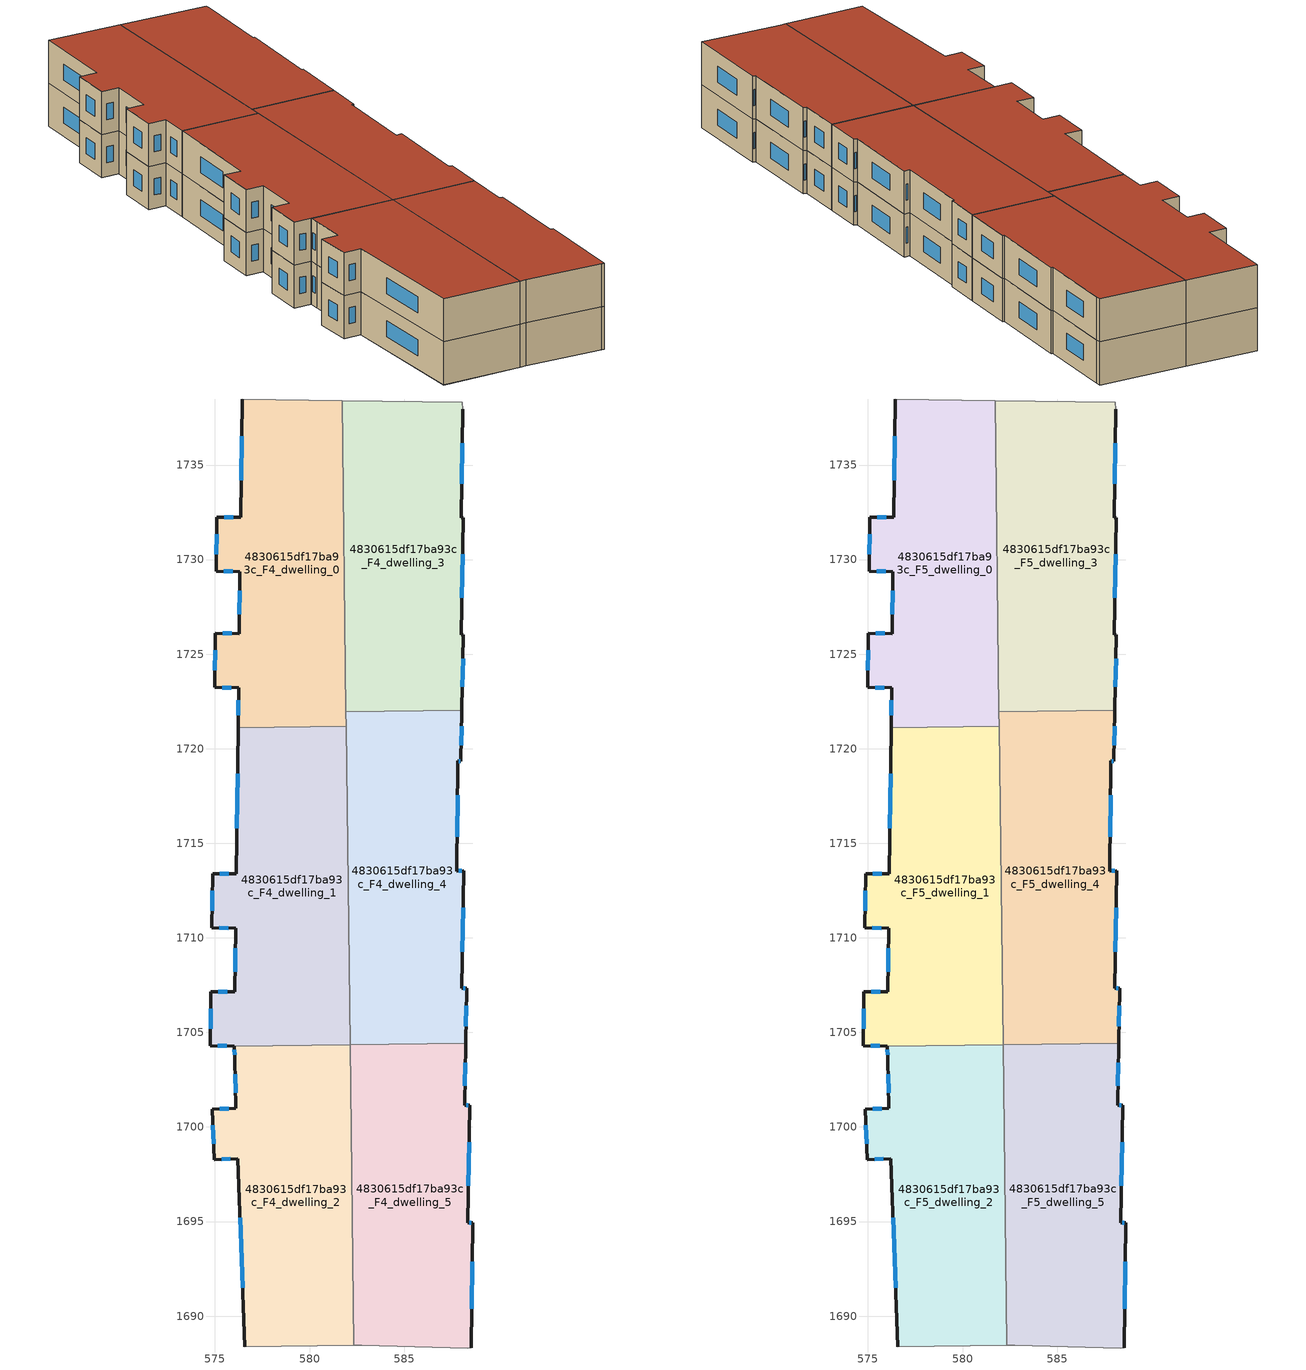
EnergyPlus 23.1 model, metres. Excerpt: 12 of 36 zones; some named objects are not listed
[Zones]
4830615df17ba93c_F4_dwelling_0
 floor to 4830615df17ba93c_F3_dwelling_0 (EU_floor_Construction): 581.72,1738.41 581.93,1721.18 576.22,1721.11 576.25,1723.22 574.99,1723.24 575.02,1726.11 576.28,1726.09 576.32,1729.37 575.06,1729.39 575.09,1732.25 576.35,1732.23 576.43,1738.49 z12
 wall outside (EU_wall_Construction): 576.43,1738.49 576.35,1732.23 575.09,1732.25 575.06,1729.39 576.32,1729.37 576.28,1726.09 575.02,1726.11 574.99,1723.24 576.25,1723.22 576.22,1721.11 z12:15
 wall adiabatic (EU_wall_Construction): 581.72,1738.41 576.43,1738.49 z12:15
 wall to 4830615df17ba93c_F4_dwelling_1 (EU_wall_Construction): 576.22,1721.11 581.93,1721.18 z12:15
 wall to 4830615df17ba93c_F4_dwelling_3 (EU_wall_Construction): 581.92,1721.95 581.72,1738.41 z12:15
 wall to 4830615df17ba93c_F4_dwelling_4 (EU_wall_Construction): 581.93,1721.18 581.92,1721.95 z12:15
 window (EU_Window_Construction): 575.88,1726.1 575.41,1726.1 / 576.31,1728.34 576.29,1727.12 / 575.46,1729.38 575.93,1729.38 / 575.08,1731.35 575.07,1730.28 / 575.96,1732.24 575.49,1732.24 / 576.41,1736.53 576.38,1734.19 / 576.24,1722.56 576.23,1721.77 / 575.38,1723.23 575.85,1723.23 / 575.01,1725.21 575,1724.14 z12.94:14.06
4830615df17ba93c_F4_dwelling_1
 floor to 4830615df17ba93c_F3_dwelling_1 (EU_floor_Construction): 581.93,1721.18 582.14,1704.35 576.02,1704.28 574.76,1704.3 574.79,1707.16 576.05,1707.15 576.09,1710.52 574.83,1710.53 574.87,1713.4 576.13,1713.38 576.22,1721.11 z12
 wall outside (EU_wall_Construction): 576.22,1721.11 576.13,1713.38 574.87,1713.4 574.83,1710.53 576.09,1710.52 576.05,1707.15 574.79,1707.16 574.76,1704.3 576.02,1704.28 z12:15
 wall to 4830615df17ba93c_F4_dwelling_2 (EU_wall_Construction): 576.02,1704.28 582.14,1704.35 z12:15
 wall to 4830615df17ba93c_F4_dwelling_4 (EU_wall_Construction): 582.14,1704.35 581.93,1721.18 z12:15
 window (EU_Window_Construction): 576.08,1709.46 576.06,1708.2 / 575.22,1710.52 575.7,1710.52 / 574.86,1712.5 574.84,1711.43 / 575.74,1713.38 575.26,1713.39 / 576.19,1718.69 576.16,1715.8 / 575.15,1704.29 575.62,1704.28 / 574.78,1706.26 574.77,1705.19 / 575.65,1707.15 575.18,1707.15 z12.94:14.06
4830615df17ba93c_F4_dwelling_2
 floor to 4830615df17ba93c_F3_dwelling_2 (EU_floor_Construction): 582.14,1704.35 582.33,1688.46 576.58,1688.37 576.21,1698.32 574.95,1698.28 574.86,1700.94 576.11,1700.99 576.04,1703.63 576.02,1704.28 z12
 wall outside (EU_wall_Construction): 576.02,1704.28 576.04,1703.63 576.11,1700.99 574.86,1700.94 574.95,1698.28 576.21,1698.32 576.58,1688.37 z12:15
 wall adiabatic (EU_wall_Construction): 576.58,1688.37 582.33,1688.46 z12:15
 wall to 4830615df17ba93c_F4_dwelling_5 (EU_wall_Construction): 582.33,1688.46 582.14,1704.35 z12:15
 window (EU_Window_Construction): 575.71,1700.97 575.25,1700.95 / 576.06,1702.8 576.09,1701.82 / 576.03,1704.07 576.03,1703.83 / 576.33,1695.2 576.46,1691.49 / 575.35,1698.29 575.82,1698.31 / 574.89,1700.1 574.92,1699.11 z12.94:14.06
4830615df17ba93c_F4_dwelling_3
 floor to 4830615df17ba93c_F3_dwelling_3 (EU_floor_Construction): 588.08,1738.31 588.09,1737.95 588.03,1732.21 588.12,1732.21 588.03,1726.03 588.14,1726.02 588.06,1722.03 581.92,1721.95 581.72,1738.41 z12
 wall outside (EU_wall_Construction): 588.06,1722.03 588.14,1726.02 588.03,1726.03 588.12,1732.21 588.03,1732.21 588.09,1737.95 z12:15
 wall adiabatic (EU_wall_Construction): 588.09,1737.95 588.08,1738.31 581.72,1738.41 z12:15
 wall to 4830615df17ba93c_F4_dwelling_4 (EU_wall_Construction): 581.92,1721.95 588.06,1722.03 z12:15
 window (EU_Window_Construction): 588.05,1734.01 588.07,1736.15 / 588.06,1727.97 588.09,1730.28 / 588.08,1723.28 588.11,1724.77 z12.94:14.06
4830615df17ba93c_F4_dwelling_4
 floor to 4830615df17ba93c_F3_dwelling_4 (EU_floor_Construction): 588.06,1722.03 588,1719.34 587.84,1719.35 587.77,1713.53 588.16,1713.54 588.04,1707.32 588.3,1707.33 588.25,1704.43 582.14,1704.35 581.92,1721.95 z12
 wall outside (EU_wall_Construction): 588.25,1704.43 588.3,1707.33 588.04,1707.32 588.16,1713.54 587.78,1713.53 587.84,1719.35 588.01,1719.34 588.06,1722.03 z12:15
 wall to 4830615df17ba93c_F4_dwelling_5 (EU_wall_Construction): 582.14,1704.35 588.25,1704.43 z12:15
 window (EU_Window_Construction): 587.9,1719.35 587.95,1719.35 / 587.8,1715.36 587.82,1717.53 / 588.04,1713.54 587.9,1713.54 / 588.08,1709.27 588.12,1711.59 / 588.22,1707.33 588.12,1707.33 / 588.27,1705.34 588.29,1706.42 / 588.02,1720.19 588.04,1721.19 z12.94:14.06
4830615df17ba93c_F4_dwelling_5
 floor to 4830615df17ba93c_F3_dwelling_5 (EU_floor_Construction): 588.25,1704.43 588.2,1701.14 588.46,1701.15 588.37,1694.95 588.62,1694.95 588.54,1688.32 588.35,1688.32 582.77,1688.46 582.33,1688.46 582.14,1704.35 z12
 wall outside (EU_wall_Construction): 588.54,1688.32 588.62,1694.95 588.37,1694.95 588.46,1701.15 588.2,1701.14 588.25,1704.43 z12:15
 wall adiabatic (EU_wall_Construction): 582.33,1688.46 582.77,1688.46 588.35,1688.32 588.54,1688.32 z12:15
 window (EU_Window_Construction): 588.22,1702.17 588.24,1703.4 / 588.38,1701.14 588.28,1701.14 / 588.4,1696.89 588.43,1699.2 / 588.54,1694.95 588.45,1694.95 / 588.57,1690.4 588.59,1692.87 z12.94:14.06
4830615df17ba93c_F5_dwelling_0
 floor to 4830615df17ba93c_F4_dwelling_0 (EU_floor_Construction): 581.72,1738.41 581.93,1721.18 576.22,1721.11 576.25,1723.22 574.99,1723.24 575.02,1726.11 576.28,1726.09 576.32,1729.37 575.06,1729.39 575.09,1732.25 576.35,1732.23 576.43,1738.49 z15
 wall outside (EU_wall_Construction): 576.43,1738.49 576.35,1732.23 575.09,1732.25 575.06,1729.39 576.32,1729.37 576.28,1726.09 575.02,1726.11 574.99,1723.24 576.25,1723.22 576.22,1721.11 z15:18
 wall adiabatic (EU_wall_Construction): 581.72,1738.41 576.43,1738.49 z15:18
 wall to 4830615df17ba93c_F5_dwelling_1 (EU_wall_Construction): 576.22,1721.11 581.93,1721.18 z15:18
 wall to 4830615df17ba93c_F5_dwelling_3 (EU_wall_Construction): 581.92,1721.95 581.72,1738.41 z15:18
 wall to 4830615df17ba93c_F5_dwelling_4 (EU_wall_Construction): 581.93,1721.18 581.92,1721.95 z15:18
 window (EU_Window_Construction): 575.88,1726.1 575.41,1726.1 / 576.31,1728.34 576.29,1727.12 / 575.46,1729.38 575.93,1729.38 / 575.08,1731.35 575.07,1730.28 / 575.96,1732.24 575.49,1732.24 / 576.41,1736.53 576.38,1734.19 / 576.24,1722.56 576.23,1721.77 / 575.38,1723.23 575.85,1723.23 / 575.01,1725.21 575,1724.14 z15.94:17.06
 roof outside (EU_roof_Construction): 581.93,1721.18 581.72,1738.41 576.43,1738.49 576.35,1732.23 575.09,1732.25 575.06,1729.39 576.32,1729.37 576.28,1726.09 575.02,1726.11 574.99,1723.24 576.25,1723.22 576.22,1721.11 z18
4830615df17ba93c_F5_dwelling_1
 floor to 4830615df17ba93c_F4_dwelling_1 (EU_floor_Construction): 581.93,1721.18 582.14,1704.35 576.02,1704.28 574.76,1704.3 574.79,1707.16 576.05,1707.15 576.09,1710.52 574.83,1710.53 574.87,1713.4 576.13,1713.38 576.22,1721.11 z15
 wall outside (EU_wall_Construction): 576.22,1721.11 576.13,1713.38 574.87,1713.4 574.83,1710.53 576.09,1710.52 576.05,1707.15 574.79,1707.16 574.76,1704.3 576.02,1704.28 z15:18
 wall to 4830615df17ba93c_F5_dwelling_2 (EU_wall_Construction): 576.02,1704.28 582.14,1704.35 z15:18
 wall to 4830615df17ba93c_F5_dwelling_4 (EU_wall_Construction): 582.14,1704.35 581.93,1721.18 z15:18
 window (EU_Window_Construction): 576.08,1709.46 576.06,1708.2 / 575.22,1710.52 575.7,1710.52 / 574.86,1712.5 574.84,1711.43 / 575.74,1713.38 575.26,1713.39 / 576.19,1718.69 576.16,1715.8 / 575.15,1704.29 575.62,1704.28 / 574.78,1706.26 574.77,1705.19 / 575.65,1707.15 575.18,1707.15 z15.94:17.06
 roof outside (EU_roof_Construction): 582.14,1704.35 581.93,1721.18 576.22,1721.11 576.13,1713.38 574.87,1713.4 574.83,1710.53 576.09,1710.52 576.05,1707.15 574.79,1707.16 574.76,1704.3 576.02,1704.28 z18
4830615df17ba93c_F5_dwelling_2
 floor to 4830615df17ba93c_F4_dwelling_2 (EU_floor_Construction): 582.14,1704.35 582.33,1688.46 576.58,1688.37 576.21,1698.32 574.95,1698.28 574.86,1700.94 576.11,1700.99 576.04,1703.63 576.02,1704.28 z15
 wall outside (EU_wall_Construction): 576.02,1704.28 576.04,1703.63 576.11,1700.99 574.86,1700.94 574.95,1698.28 576.21,1698.32 576.58,1688.37 z15:18
 wall adiabatic (EU_wall_Construction): 576.58,1688.37 582.33,1688.46 z15:18
 wall to 4830615df17ba93c_F5_dwelling_5 (EU_wall_Construction): 582.33,1688.46 582.14,1704.35 z15:18
 window (EU_Window_Construction): 575.71,1700.97 575.25,1700.95 / 576.06,1702.8 576.09,1701.82 / 576.03,1704.07 576.03,1703.83 / 576.33,1695.2 576.46,1691.49 / 575.35,1698.29 575.82,1698.31 / 574.89,1700.1 574.92,1699.11 z15.94:17.06
 roof outside (EU_roof_Construction): 582.33,1688.46 582.14,1704.35 576.02,1704.28 576.04,1703.63 576.11,1700.99 574.86,1700.94 574.95,1698.28 576.21,1698.32 576.58,1688.37 z18
4830615df17ba93c_F5_dwelling_3
 floor to 4830615df17ba93c_F4_dwelling_3 (EU_floor_Construction): 588.08,1738.31 588.09,1737.95 588.03,1732.21 588.12,1732.21 588.03,1726.03 588.14,1726.02 588.06,1722.03 581.92,1721.95 581.72,1738.41 z15
 wall outside (EU_wall_Construction): 588.06,1722.03 588.14,1726.02 588.03,1726.03 588.12,1732.21 588.03,1732.21 588.09,1737.95 z15:18
 wall adiabatic (EU_wall_Construction): 588.09,1737.95 588.08,1738.31 581.72,1738.41 z15:18
 wall to 4830615df17ba93c_F5_dwelling_4 (EU_wall_Construction): 581.92,1721.95 588.06,1722.03 z15:18
 window (EU_Window_Construction): 588.05,1734.01 588.07,1736.15 / 588.06,1727.97 588.09,1730.28 / 588.08,1723.28 588.11,1724.77 z15.94:17.06
 roof outside (EU_roof_Construction): 588.06,1722.03 588.14,1726.02 588.03,1726.03 588.12,1732.21 588.03,1732.21 588.09,1737.95 588.08,1738.31 581.72,1738.41 581.92,1721.95 z18
4830615df17ba93c_F5_dwelling_4
 floor to 4830615df17ba93c_F4_dwelling_4 (EU_floor_Construction): 588.06,1722.03 588,1719.34 587.84,1719.35 587.77,1713.53 588.16,1713.54 588.04,1707.32 588.3,1707.33 588.25,1704.43 582.14,1704.35 581.92,1721.95 z15
 wall outside (EU_wall_Construction): 588.25,1704.43 588.3,1707.33 588.04,1707.32 588.16,1713.54 587.78,1713.53 587.84,1719.35 588.01,1719.34 588.06,1722.03 z15:18
 wall to 4830615df17ba93c_F5_dwelling_5 (EU_wall_Construction): 582.14,1704.35 588.25,1704.43 z15:18
 window (EU_Window_Construction): 587.9,1719.35 587.95,1719.35 / 587.8,1715.36 587.82,1717.53 / 588.04,1713.54 587.9,1713.54 / 588.08,1709.27 588.12,1711.59 / 588.22,1707.33 588.12,1707.33 / 588.27,1705.34 588.29,1706.42 / 588.02,1720.19 588.04,1721.19 z15.94:17.06
 roof outside (EU_roof_Construction): 588.25,1704.43 588.3,1707.33 588.04,1707.32 588.16,1713.54 587.78,1713.53 587.84,1719.35 588.01,1719.34 588.06,1722.03 581.92,1721.95 582.14,1704.35 z18
4830615df17ba93c_F5_dwelling_5
 floor to 4830615df17ba93c_F4_dwelling_5 (EU_floor_Construction): 588.25,1704.43 588.2,1701.14 588.46,1701.15 588.37,1694.95 588.62,1694.95 588.54,1688.32 588.35,1688.32 582.77,1688.46 582.33,1688.46 582.14,1704.35 z15
 wall outside (EU_wall_Construction): 588.54,1688.32 588.62,1694.95 588.37,1694.95 588.46,1701.15 588.2,1701.14 588.25,1704.43 z15:18
 wall adiabatic (EU_wall_Construction): 582.33,1688.46 582.77,1688.46 588.35,1688.32 588.54,1688.32 z15:18
 window (EU_Window_Construction): 588.22,1702.17 588.24,1703.4 / 588.38,1701.14 588.28,1701.14 / 588.4,1696.89 588.43,1699.2 / 588.54,1694.95 588.45,1694.95 / 588.57,1690.4 588.59,1692.87 z15.94:17.06
 roof outside (EU_roof_Construction): 588.54,1688.32 588.62,1694.95 588.37,1694.95 588.46,1701.15 588.2,1701.14 588.25,1704.43 582.14,1704.35 582.33,1688.46 582.77,1688.46 588.35,1688.32 z18
[Building]
EU S2 Campaign: North Axis=0; Terrain=City; Solar Distribution=FullExterior
[Site:Location]
Vienna: Latitude=48; Longitude=16.5; Time Zone=1; Elevation=183
[SizingPeriod:WeatherFileDays]
AnnualSizingPeriod: Begin Month=1; Begin Day of Month=1; End Month=12; End Day of Month=31; Day of Week for Start Day=Monday; Use Weather File Daylight Saving Period=No; Use Weather File Rain and Snow Indicators=No
[MATERIAL]
EU_InternalMass_Material: Roughness=MediumRough; Thickness=0.1; Conductivity=1; Density=1800; Specific Heat=900; Thermal Absorptance=0.9; Solar Absorptance=0.7; Visible Absorptance=0.7
[MATERIAL:NOMASS] Roughness=MediumRough; Thermal Absorptance=0.9; Solar Absorptance=0.7; Visible Absorptance=0.7
Name | Thermal Resistance
EU_wall_NoMass | 0.914258
EU_roof_NoMass | 0.954009
EU_floor_NoMass | 1.09711
[WINDOWMATERIAL:SIMPLEGLAZINGSYSTEM]
EU_Window_SimpleGlazing: UFactor=2.09642; Solar Heat Gain Coefficient=0.65; Visible Transmittance=0.65
[CONSTRUCTION]
EU_wall_Construction: EU_wall_NoMass
EU_roof_Construction: EU_roof_NoMass
EU_floor_Construction: EU_floor_NoMass
EU_Window_Construction: EU_Window_SimpleGlazing
EU_InternalMass_Construction: EU_InternalMass_Material
[ZONE] Type=1; Multiplier=1; Ceiling Height=autocalculate; Floor Area=autocalculate; Part of Total Floor Area=Yes
Name | Volume
4830615df17ba93c_F4_dwelling_0; 4830615df17ba93c_F5_dwelling_0 | 307.186
4830615df17ba93c_F4_dwelling_1; 4830615df17ba93c_F5_dwelling_1 | 320.379
4830615df17ba93c_F4_dwelling_2; 4830615df17ba93c_F5_dwelling_2 | 294.002
4830615df17ba93c_F4_dwelling_3; 4830615df17ba93c_F5_dwelling_3 | 307.188
4830615df17ba93c_F4_dwelling_4; 4830615df17ba93c_F5_dwelling_4 | 316.451
4830615df17ba93c_F4_dwelling_5; 4830615df17ba93c_F5_dwelling_5 | 297.946
[INTERNALMASS] Construction=EU_InternalMass_Construction
Name | Zone or ZoneList | Surface Area
4830615df17ba93c_F4_dwelling_0_EU_InternalMass | 4830615df17ba93c_F4_dwelling_0 | 102.395
4830615df17ba93c_F4_dwelling_1_EU_InternalMass | 4830615df17ba93c_F4_dwelling_1 | 106.793
4830615df17ba93c_F4_dwelling_2_EU_InternalMass | 4830615df17ba93c_F4_dwelling_2 | 98.0011
4830615df17ba93c_F4_dwelling_3_EU_InternalMass | 4830615df17ba93c_F4_dwelling_3 | 102.396
4830615df17ba93c_F4_dwelling_4_EU_InternalMass | 4830615df17ba93c_F4_dwelling_4 | 105.484
4830615df17ba93c_F4_dwelling_5_EU_InternalMass | 4830615df17ba93c_F4_dwelling_5 | 99.3156
4830615df17ba93c_F5_dwelling_0_EU_InternalMass | 4830615df17ba93c_F5_dwelling_0 | 102.395
4830615df17ba93c_F5_dwelling_1_EU_InternalMass | 4830615df17ba93c_F5_dwelling_1 | 106.793
4830615df17ba93c_F5_dwelling_2_EU_InternalMass | 4830615df17ba93c_F5_dwelling_2 | 98.0011
4830615df17ba93c_F5_dwelling_3_EU_InternalMass | 4830615df17ba93c_F5_dwelling_3 | 102.396
4830615df17ba93c_F5_dwelling_4_EU_InternalMass | 4830615df17ba93c_F5_dwelling_4 | 105.484
4830615df17ba93c_F5_dwelling_5_EU_InternalMass | 4830615df17ba93c_F5_dwelling_5 | 99.3156
[OTHEREQUIPMENT] Fuel Type=Electricity; Design Level Calculation Method=Watts/Area; Power per Zone Floor Area=1; Fraction Latent=0; Fraction Radiant=0; Fraction Lost=0; Carbon Dioxide Generation Rate=0; EndUse Subcategory=EU_Step8_InternalGains
Name | Zone or ZoneList or Space or SpaceList | Schedule
EU_Step8_InternalGain_4830615df17ba93c_F4_dwelling_0_f000 | 4830615df17ba93c_F4_dwelling_0 | EU_Step8_GainSchedule_4830615df17ba93c_F4_dwelling_0_f000
EU_Step8_InternalGain_4830615df17ba93c_F4_dwelling_1_f000 | 4830615df17ba93c_F4_dwelling_1 | EU_Step8_GainSchedule_4830615df17ba93c_F4_dwelling_1_f000
EU_Step8_InternalGain_4830615df17ba93c_F4_dwelling_2_f000 | 4830615df17ba93c_F4_dwelling_2 | EU_Step8_GainSchedule_4830615df17ba93c_F4_dwelling_2_f000
EU_Step8_InternalGain_4830615df17ba93c_F4_dwelling_3_f000 | 4830615df17ba93c_F4_dwelling_3 | EU_Step8_GainSchedule_4830615df17ba93c_F4_dwelling_3_f000
EU_Step8_InternalGain_4830615df17ba93c_F4_dwelling_4_f000 | 4830615df17ba93c_F4_dwelling_4 | EU_Step8_GainSchedule_4830615df17ba93c_F4_dwelling_4_f000
EU_Step8_InternalGain_4830615df17ba93c_F4_dwelling_5_f000 | 4830615df17ba93c_F4_dwelling_5 | EU_Step8_GainSchedule_4830615df17ba93c_F4_dwelling_5_f000
EU_Step8_InternalGain_4830615df17ba93c_F5_dwelling_0_f000 | 4830615df17ba93c_F5_dwelling_0 | EU_Step8_GainSchedule_4830615df17ba93c_F5_dwelling_0_f000
EU_Step8_InternalGain_4830615df17ba93c_F5_dwelling_1_f000 | 4830615df17ba93c_F5_dwelling_1 | EU_Step8_GainSchedule_4830615df17ba93c_F5_dwelling_1_f000
EU_Step8_InternalGain_4830615df17ba93c_F5_dwelling_2_f000 | 4830615df17ba93c_F5_dwelling_2 | EU_Step8_GainSchedule_4830615df17ba93c_F5_dwelling_2_f000
EU_Step8_InternalGain_4830615df17ba93c_F5_dwelling_3_f000 | 4830615df17ba93c_F5_dwelling_3 | EU_Step8_GainSchedule_4830615df17ba93c_F5_dwelling_3_f000
EU_Step8_InternalGain_4830615df17ba93c_F5_dwelling_4_f000 | 4830615df17ba93c_F5_dwelling_4 | EU_Step8_GainSchedule_4830615df17ba93c_F5_dwelling_4_f000
EU_Step8_InternalGain_4830615df17ba93c_F5_dwelling_5_f000 | 4830615df17ba93c_F5_dwelling_5 | EU_Step8_GainSchedule_4830615df17ba93c_F5_dwelling_5_f000
[ZONEVENTILATION:DESIGNFLOWRATE] Schedule=EU_AlwaysOn; Design Flow Rate Calculation Method=AirChanges/Hour; Air Changes per Hour=0.546891; Ventilation Type=Natural; Fan Pressure Rise=0; Fan Total Efficiency=1; Constant Term Coefficient=1; Temperature Term Coefficient=0; Velocity Term Coefficient=0; Velocity Squared Term Coefficient=0; Minimum Indoor Temperature=-100; Maximum Indoor Temperature=100; Delta Temperature=-100; Minimum Outdoor Temperature=-100; Maximum Outdoor Temperature=100; Maximum Wind Speed=40
Name | Zone or ZoneList or Space or SpaceList
EU_ConstantAir_4830615df17ba93c_F4_dwelling_0 | 4830615df17ba93c_F4_dwelling_0
EU_ConstantAir_4830615df17ba93c_F4_dwelling_1 | 4830615df17ba93c_F4_dwelling_1
EU_ConstantAir_4830615df17ba93c_F4_dwelling_2 | 4830615df17ba93c_F4_dwelling_2
EU_ConstantAir_4830615df17ba93c_F4_dwelling_3 | 4830615df17ba93c_F4_dwelling_3
EU_ConstantAir_4830615df17ba93c_F4_dwelling_4 | 4830615df17ba93c_F4_dwelling_4
EU_ConstantAir_4830615df17ba93c_F4_dwelling_5 | 4830615df17ba93c_F4_dwelling_5
EU_ConstantAir_4830615df17ba93c_F5_dwelling_0 | 4830615df17ba93c_F5_dwelling_0
EU_ConstantAir_4830615df17ba93c_F5_dwelling_1 | 4830615df17ba93c_F5_dwelling_1
EU_ConstantAir_4830615df17ba93c_F5_dwelling_2 | 4830615df17ba93c_F5_dwelling_2
EU_ConstantAir_4830615df17ba93c_F5_dwelling_3 | 4830615df17ba93c_F5_dwelling_3
EU_ConstantAir_4830615df17ba93c_F5_dwelling_4 | 4830615df17ba93c_F5_dwelling_4
EU_ConstantAir_4830615df17ba93c_F5_dwelling_5 | 4830615df17ba93c_F5_dwelling_5
[HVACTEMPLATE:THERMOSTAT] Constant Heating Setpoint=20; Constant Cooling Setpoint=50
EU_HeatOnly_4830615df17ba93c_F4_dwelling_5; EU_HeatOnly_4830615df17ba93c_F5_dwelling_0; EU_HeatOnly_4830615df17ba93c_F5_dwelling_1; EU_HeatOnly_4830615df17ba93c_F5_dwelling_2; EU_HeatOnly_4830615df17ba93c_F5_dwelling_3; EU_HeatOnly_4830615df17ba93c_F5_dwelling_4; EU_HeatOnly_4830615df17ba93c_F5_dwelling_5
[HVACTEMPLATE:ZONE:IDEALLOADSAIRSYSTEM] System Availability Schedule=EU_AlwaysOn; Maximum Heating Supply Air Temperature=50; Minimum Cooling Supply Air Temperature=13; Maximum Heating Supply Air Humidity Ratio=0.0156; Minimum Cooling Supply Air Humidity Ratio=0.0077; Heating Limit=NoLimit; Cooling Limit=NoLimit; Heating Availability Schedule=EU_AlwaysOn; Cooling Availability Schedule=EU_CoolingOff; Dehumidification Control Type=ConstantSensibleHeatRatio; Cooling Sensible Heat Ratio=0.7; Dehumidification Setpoint=60; Humidification Control Type=None; Humidification Setpoint=30; Outdoor Air Method=None; Outdoor Air Flow Rate per Person=0.00944; Outdoor Air Flow Rate per Zone Floor Area=0; Outdoor Air Flow Rate per Zone=0; Demand Controlled Ventilation Type=None; Outdoor Air Economizer Type=NoEconomizer; Heat Recovery Type=None; Sensible Heat Recovery Effectiveness=0.7; Latent Heat Recovery Effectiveness=0.65
Name | Template Thermostat
4830615df17ba93c_F4_dwelling_0 | EU_HeatOnly_4830615df17ba93c_F4_dwelling_0
4830615df17ba93c_F4_dwelling_1 | EU_HeatOnly_4830615df17ba93c_F4_dwelling_1
4830615df17ba93c_F4_dwelling_2 | EU_HeatOnly_4830615df17ba93c_F4_dwelling_2
4830615df17ba93c_F4_dwelling_3 | EU_HeatOnly_4830615df17ba93c_F4_dwelling_3
4830615df17ba93c_F4_dwelling_4 | EU_HeatOnly_4830615df17ba93c_F4_dwelling_4
4830615df17ba93c_F4_dwelling_5 | EU_HeatOnly_4830615df17ba93c_F4_dwelling_5
4830615df17ba93c_F5_dwelling_0 | EU_HeatOnly_4830615df17ba93c_F5_dwelling_0
4830615df17ba93c_F5_dwelling_1 | EU_HeatOnly_4830615df17ba93c_F5_dwelling_1
4830615df17ba93c_F5_dwelling_2 | EU_HeatOnly_4830615df17ba93c_F5_dwelling_2
4830615df17ba93c_F5_dwelling_3 | EU_HeatOnly_4830615df17ba93c_F5_dwelling_3
4830615df17ba93c_F5_dwelling_4 | EU_HeatOnly_4830615df17ba93c_F5_dwelling_4
4830615df17ba93c_F5_dwelling_5 | EU_HeatOnly_4830615df17ba93c_F5_dwelling_5
[SIZING:ZONE] Zone Cooling Design Supply Air Temperature Input Method=SupplyAirTemperature; Zone Cooling Design Supply Air Temperature=13; Zone Heating Design Supply Air Temperature Input Method=SupplyAirTemperature; Zone Heating Design Supply Air Temperature=50; Zone Cooling Design Supply Air Humidity Ratio=0.008; Zone Heating Design Supply Air Humidity Ratio=0.008; Cooling Design Air Flow Method=DesignDay; Cooling Design Air Flow Rate=0; Cooling Minimum Air Flow per Zone Floor Area=0.000762; Cooling Minimum Air Flow=0; Cooling Minimum Air Flow Fraction=0.2; Heating Design Air Flow Method=DesignDay; Heating Design Air Flow Rate=0; Heating Maximum Air Flow per Zone Floor Area=0.002032; Heating Maximum Air Flow=0.141576; Heating Maximum Air Flow Fraction=0.3; Account for Dedicated Outdoor Air System=No; Dedicated Outdoor Air System Control Strategy=NeutralSupplyAir; Dedicated Outdoor Air Low Setpoint Temperature for Design=autosize; Dedicated Outdoor Air High Setpoint Temperature for Design=autosize; Zone Load Sizing Method=Sensible Load Only No Latent Load; Zone Latent Cooling Design Supply Air Humidity Ratio Input Method=HumidityRatioDifference; Zone Cooling Design Supply Air Humidity Ratio Difference=0.005; Zone Latent Heating Design Supply Air Humidity Ratio Input Method=HumidityRatioDifference; Zone Humidification Design Supply Air Humidity Ratio Difference=0.005
4830615df17ba93c_F4_dwelling_0; 4830615df17ba93c_F4_dwelling_1; 4830615df17ba93c_F4_dwelling_2; 4830615df17ba93c_F4_dwelling_3; 4830615df17ba93c_F4_dwelling_4; 4830615df17ba93c_F4_dwelling_5; 4830615df17ba93c_F5_dwelling_0; 4830615df17ba93c_F5_dwelling_1; 4830615df17ba93c_F5_dwelling_2; 4830615df17ba93c_F5_dwelling_3; 4830615df17ba93c_F5_dwelling_4; 4830615df17ba93c_F5_dwelling_5
[SCHEDULE:CONSTANT]
Name | Hourly Value
EU_AlwaysOn | 1
EU_CoolingOff | 0
[SCHEDULE:FILE] Column Number=1; Rows to Skip at Top=0; Number of Hours of Data=8760; Column Separator=Comma; Interpolate to Timestep=No; Minutes per Item=60; Adjust Schedule for Daylight Savings=Yes
Name | File
EU_Step8_GainSchedule_4830615df17ba93c_F4_dwelling_0_f000 | ../../schedules/4830615df17ba93c/4830615df17ba93c_F4_dwelling_0_f000_gain.csv
EU_Step8_GainSchedule_4830615df17ba93c_F4_dwelling_1_f000 | ../../schedules/4830615df17ba93c/4830615df17ba93c_F4_dwelling_1_f000_gain.csv
EU_Step8_GainSchedule_4830615df17ba93c_F4_dwelling_2_f000 | ../../schedules/4830615df17ba93c/4830615df17ba93c_F4_dwelling_2_f000_gain.csv
EU_Step8_GainSchedule_4830615df17ba93c_F4_dwelling_3_f000 | ../../schedules/4830615df17ba93c/4830615df17ba93c_F4_dwelling_3_f000_gain.csv
EU_Step8_GainSchedule_4830615df17ba93c_F4_dwelling_4_f000 | ../../schedules/4830615df17ba93c/4830615df17ba93c_F4_dwelling_4_f000_gain.csv
EU_Step8_GainSchedule_4830615df17ba93c_F4_dwelling_5_f000 | ../../schedules/4830615df17ba93c/4830615df17ba93c_F4_dwelling_5_f000_gain.csv
EU_Step8_GainSchedule_4830615df17ba93c_F5_dwelling_0_f000 | ../../schedules/4830615df17ba93c/4830615df17ba93c_F5_dwelling_0_f000_gain.csv
EU_Step8_GainSchedule_4830615df17ba93c_F5_dwelling_1_f000 | ../../schedules/4830615df17ba93c/4830615df17ba93c_F5_dwelling_1_f000_gain.csv
EU_Step8_GainSchedule_4830615df17ba93c_F5_dwelling_2_f000 | ../../schedules/4830615df17ba93c/4830615df17ba93c_F5_dwelling_2_f000_gain.csv
EU_Step8_GainSchedule_4830615df17ba93c_F5_dwelling_3_f000 | ../../schedules/4830615df17ba93c/4830615df17ba93c_F5_dwelling_3_f000_gain.csv
EU_Step8_GainSchedule_4830615df17ba93c_F5_dwelling_4_f000 | ../../schedules/4830615df17ba93c/4830615df17ba93c_F5_dwelling_4_f000_gain.csv
EU_Step8_GainSchedule_4830615df17ba93c_F5_dwelling_5_f000 | ../../schedules/4830615df17ba93c/4830615df17ba93c_F5_dwelling_5_f000_gain.csv
